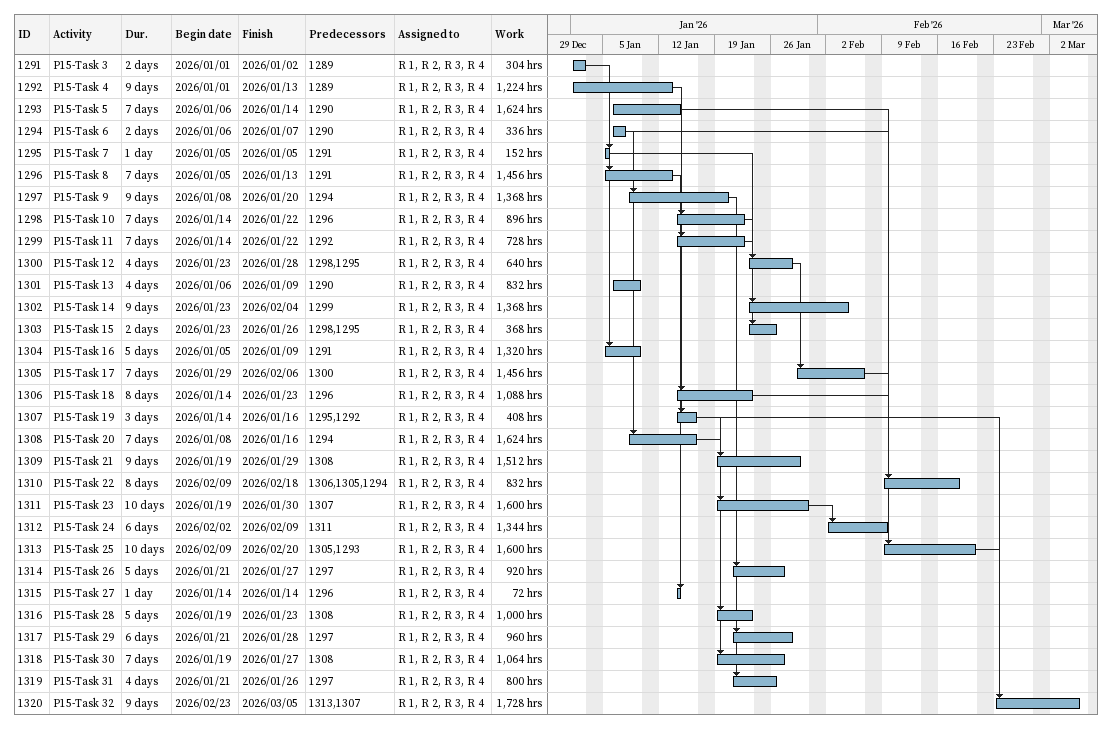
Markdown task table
| ID | Task | Duration | Start | Finish | Predecessors | Resources | Work (h) |
|---|---|---|---|---|---|---|---|
| 1291 | P15-Task 3 | 2d | 2026-01-01 | 2026-01-02 | 1289 | R 1, R 2, R 3, R 4 | 304 |
| 1292 | P15-Task 4 | 9d | 2026-01-01 | 2026-01-13 | 1289 | R 1, R 2, R 3, R 4 | 1224 |
| 1293 | P15-Task 5 | 7d | 2026-01-06 | 2026-01-14 | 1290 | R 1, R 2, R 3, R 4 | 1624 |
| 1294 | P15-Task 6 | 2d | 2026-01-06 | 2026-01-07 | 1290 | R 1, R 2, R 3, R 4 | 336 |
| 1295 | P15-Task 7 | 1d | 2026-01-05 | 2026-01-05 | 1291 | R 1, R 2, R 3, R 4 | 152 |
| 1296 | P15-Task 8 | 7d | 2026-01-05 | 2026-01-13 | 1291 | R 1, R 2, R 3, R 4 | 1456 |
| 1297 | P15-Task 9 | 9d | 2026-01-08 | 2026-01-20 | 1294 | R 1, R 2, R 3, R 4 | 1368 |
| 1298 | P15-Task 10 | 7d | 2026-01-14 | 2026-01-22 | 1296 | R 1, R 2, R 3, R 4 | 896 |
| 1299 | P15-Task 11 | 7d | 2026-01-14 | 2026-01-22 | 1292 | R 1, R 2, R 3, R 4 | 728 |
| 1300 | P15-Task 12 | 4d | 2026-01-23 | 2026-01-28 | 1298, 1295 | R 1, R 2, R 3, R 4 | 640 |
| 1301 | P15-Task 13 | 4d | 2026-01-06 | 2026-01-09 | 1290 | R 1, R 2, R 3, R 4 | 832 |
| 1302 | P15-Task 14 | 9d | 2026-01-23 | 2026-02-04 | 1299 | R 1, R 2, R 3, R 4 | 1368 |
| 1303 | P15-Task 15 | 2d | 2026-01-23 | 2026-01-26 | 1298, 1295 | R 1, R 2, R 3, R 4 | 368 |
| 1304 | P15-Task 16 | 5d | 2026-01-05 | 2026-01-09 | 1291 | R 1, R 2, R 3, R 4 | 1320 |
| 1305 | P15-Task 17 | 7d | 2026-01-29 | 2026-02-06 | 1300 | R 1, R 2, R 3, R 4 | 1456 |
| 1306 | P15-Task 18 | 8d | 2026-01-14 | 2026-01-23 | 1296 | R 1, R 2, R 3, R 4 | 1088 |
| 1307 | P15-Task 19 | 3d | 2026-01-14 | 2026-01-16 | 1295, 1292 | R 1, R 2, R 3, R 4 | 408 |
| 1308 | P15-Task 20 | 7d | 2026-01-08 | 2026-01-16 | 1294 | R 1, R 2, R 3, R 4 | 1624 |
| 1309 | P15-Task 21 | 9d | 2026-01-19 | 2026-01-29 | 1308 | R 1, R 2, R 3, R 4 | 1512 |
| 1310 | P15-Task 22 | 8d | 2026-02-09 | 2026-02-18 | 1306, 1305, 1294 | R 1, R 2, R 3, R 4 | 832 |
| 1311 | P15-Task 23 | 10d | 2026-01-19 | 2026-01-30 | 1307 | R 1, R 2, R 3, R 4 | 1600 |
| 1312 | P15-Task 24 | 6d | 2026-02-02 | 2026-02-09 | 1311 | R 1, R 2, R 3, R 4 | 1344 |
| 1313 | P15-Task 25 | 10d | 2026-02-09 | 2026-02-20 | 1305, 1293 | R 1, R 2, R 3, R 4 | 1600 |
| 1314 | P15-Task 26 | 5d | 2026-01-21 | 2026-01-27 | 1297 | R 1, R 2, R 3, R 4 | 920 |
| 1315 | P15-Task 27 | 1d | 2026-01-14 | 2026-01-14 | 1296 | R 1, R 2, R 3, R 4 | 72 |
| 1316 | P15-Task 28 | 5d | 2026-01-19 | 2026-01-23 | 1308 | R 1, R 2, R 3, R 4 | 1000 |
| 1317 | P15-Task 29 | 6d | 2026-01-21 | 2026-01-28 | 1297 | R 1, R 2, R 3, R 4 | 960 |
| 1318 | P15-Task 30 | 7d | 2026-01-19 | 2026-01-27 | 1308 | R 1, R 2, R 3, R 4 | 1064 |
| 1319 | P15-Task 31 | 4d | 2026-01-21 | 2026-01-26 | 1297 | R 1, R 2, R 3, R 4 | 800 |
| 1320 | P15-Task 32 | 9d | 2026-02-23 | 2026-03-05 | 1313, 1307 | R 1, R 2, R 3, R 4 | 1728 |
